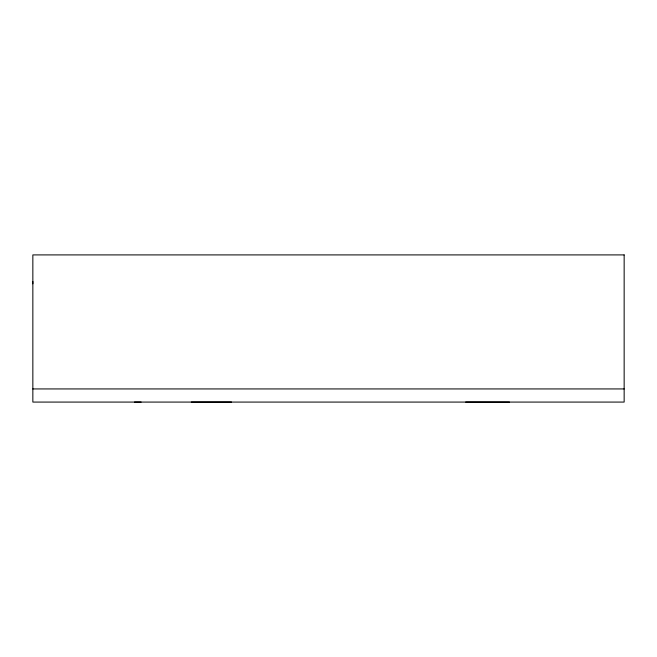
<?xml version="1.0" encoding="UTF-8"?>
<svg xmlns="http://www.w3.org/2000/svg" width="657" height="657" viewBox="0 0 657 657"><rect width="100%" height="100%" fill="white"/><g stroke="black" fill="none" stroke-linecap="round" stroke-linejoin="round"><path stroke-width="0.99" d="M32.85 283.816L32.85 281.459M32.85 388.936L624.15 388.936M134.504 402.076L141.115 402.076M191.327 402.068L231.502 402.051M465.673 402.059L509.471 402.092M624.15 254.908L32.85 254.908L32.85 402.076L624.15 402.076L624.15 254.908"/></g></svg>
